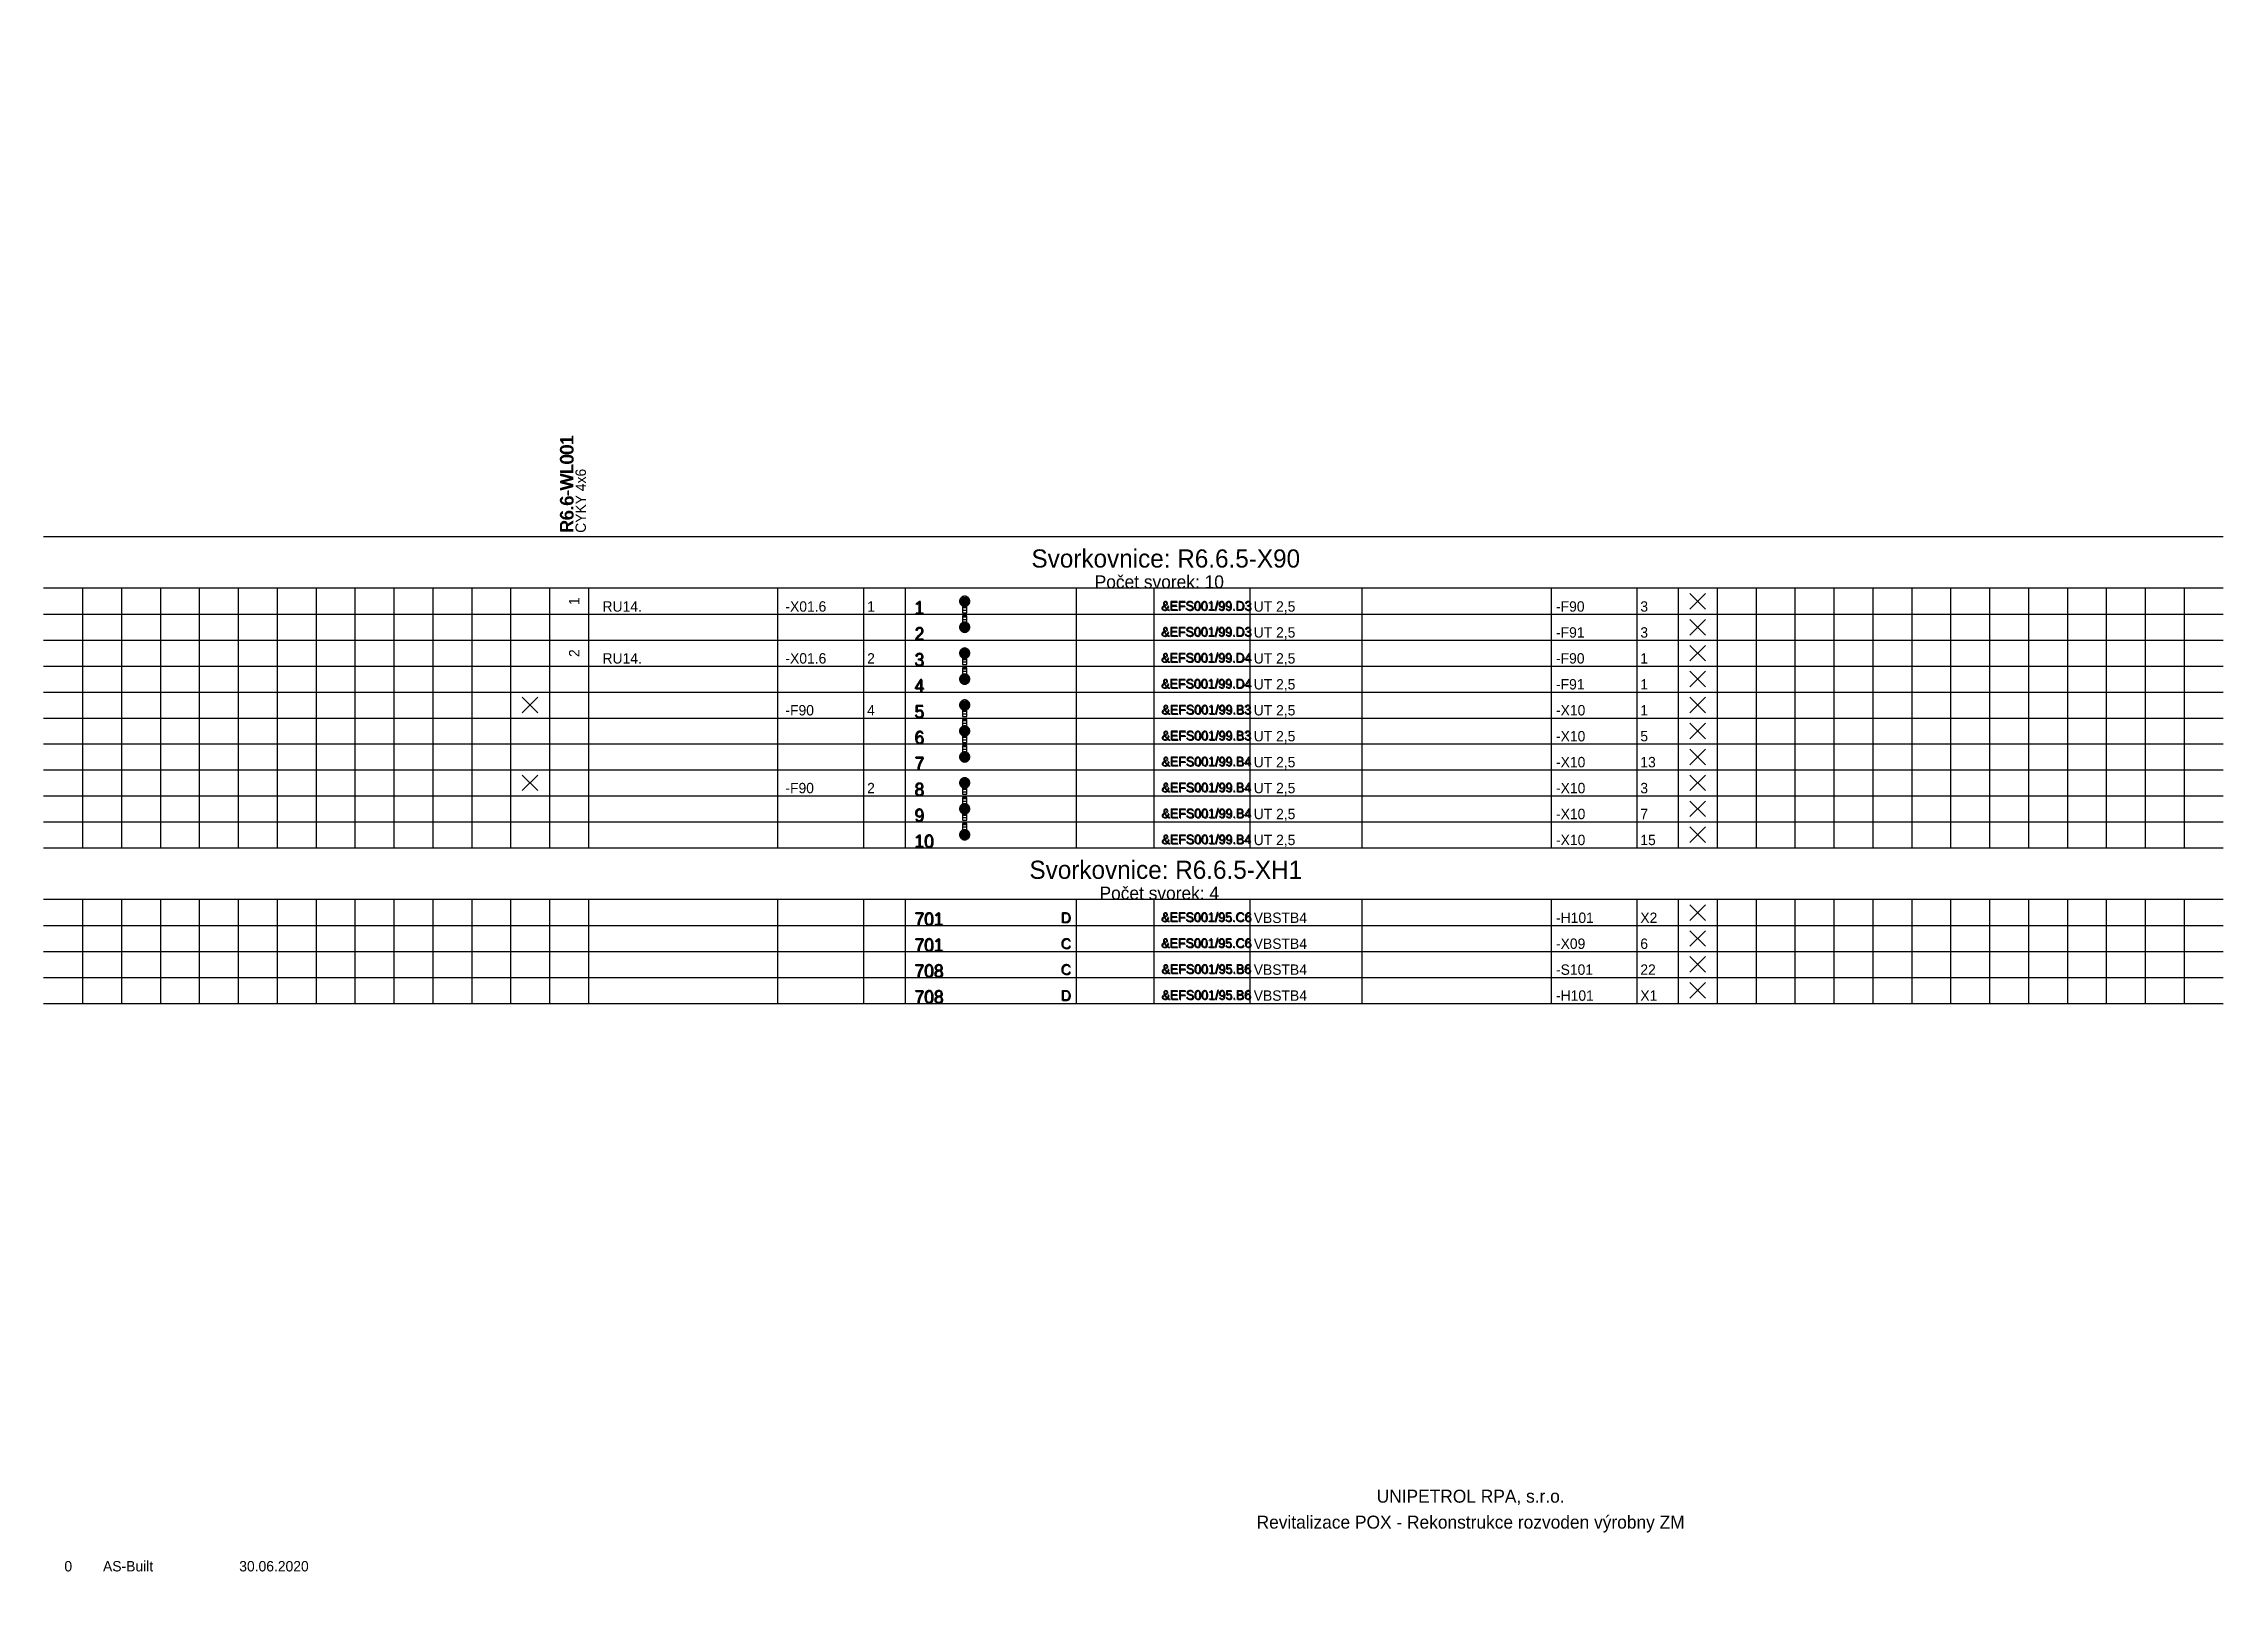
# Model space of a CAD drawing. Extents: x 0 to 420, y -1 to 300.
import ezdxf
from ezdxf.enums import TextEntityAlignment as Align

# ---------------------------------------------------------------- set-up
doc = ezdxf.new("R2010")
doc.units = 0
doc.header["$MEASUREMENT"] = 0
doc.linetypes.add('LTY1', pattern=[0])
for name, color, linetype in [('PEN1', 7, 'LTY1'), ('PEN2', 7, 'LTY1'), ('PEN4', 7, 'LTY1'), ('PEN5', 7, 'LTY1'), ('SYMBOL', 7, 'LTY1')]:
    doc.layers.add(name, color=color, linetype=linetype)
doc.styles.add('NORMSCHRIFT', font='normwin')

# ---------------------------------------------------------------- blocks, each defined once
blk = doc.blocks.new('_SS-BLOK-S')
at = {"layer": 'PEN5', "linetype": 'LTY1'}
for p, q in [((0, -5), (420, -5)), ((420, -15), (0, -15))]:
    blk.add_line(p, q, dxfattribs=at)
at = {"layer": 'PEN1', "style": 'NORMSCHRIFT', "flags": 8}
for tag in ['CODE_1', 'CODE_2', 'CODE_3', 'CODE_4']:
    blk.add_attdef(tag, text='', height=3.5, dxfattribs=at).set_placement((216.25, -11), align=Align.CENTER)
at = {"layer": 'PEN2', "style": 'NORMSCHRIFT', "flags": 8}
blk.add_attdef('CODE_307', text='', height=2.5, dxfattribs=at).set_placement((215, -15), align=Align.CENTER)
at = {"layer": 'PEN4', "style": 'NORMSCHRIFT', "flags": 9}
for tag in ['CODE_558', 'CODE_91']:
    blk.add_attdef(tag, (0, 0), '', height=3.5, dxfattribs=at)
blk = doc.blocks.new('_SS-VETA-S')
at = {"layer": 'PEN1', "linetype": 'LTY1'}
for p, q in [((7.5, 5), (7.5, 0)), ((15, 5), (15, 0)), ((22.5, 5), (22.5, 0)), ((30, 5), (30, 0)), ((37.5, 5), (37.5, 0)), ((45, 5), (45, 0)), ((52.5, 5), (52.5, 0)), ((60, 5), (60, 0)), ((67.5, 5), (67.5, 0)), ((75, 5), (75, 0)), ((82.5, 5), (82.5, 0)), ((90, 5), (90, 0)), ((97.5, 5), (97.5, 0)), ((141.5, 0), (141.5, 5)), ((158, 5), (158, 0)), ((199, 5), (199, 0)), ((214, 0), (214, 5)), ((232.5, 0), (232.5, 5)), ((290.5, 5), (290.5, 0)), ((307, 5), (307, 0)), ((322.5, 5), (322.5, 0)), ((330, 5), (330, 0)), ((337.5, 5), (337.5, 0)), ((345, 5), (345, 0)), ((352.5, 5), (352.5, 0)), ((360, 5), (360, 0)), ((367.5, 5), (367.5, 0)), ((375, 5), (375, 0)), ((382.5, 5), (382.5, 0)), ((390, 5), (390, 0)), ((390, 5), (390, 0)), ((397.5, 5), (397.5, 0)), ((405, 5), (405, 0)), ((412.5, 5), (412.5, 0)), ((0, 0), (420, 0))]:
    blk.add_line(p, q, dxfattribs=at)
at = {"layer": 'PEN5', "linetype": 'LTY1'}
for p, q in [((105, 5), (105, 0)), ((166, 5), (166, 0)), ((254, 5), (254, 0)), ((315, 5), (315, 0))]:
    blk.add_line(p, q, dxfattribs=at)
at = {"layer": 'PEN2', "style": 'NORMSCHRIFT', "flags": 8}
blk.add_attdef('CODE_21', (167.95, -0.1), '', height=2.5, dxfattribs=at)
at = {"layer": 'PEN4', "style": 'NORMSCHRIFT'}
for tag, p, height, flags in [('CODE_63', (0, 0), 3.5, 9), ('CODE_91', (0, 0), 3.5, 9), ('CODE_781', (0, 0), 3.5, 9), ('CODE_782', (0, 0), 3.5, 9), ('CODE_10003', (107.7, 0.5), 2, 8), ('CODE_10001', (107.7, 0.5), 2, 8), ('CODE_10002', (107.7, 0.5), 2, 8), ('CODE_10004', (142.95, 0.5), 2, 8), ('CODE_10021', (158.7, 0.5), 2, 8), ('CODE_41', (233.2, 0.5), 2, 8), ('CODE_11003', (255.95, 0.5), 2, 8), ('CODE_11001', (255.95, 0.5), 2, 8), ('CODE_11002', (255.95, 0.5), 2, 8), ('CODE_11004', (291.45, 0.5), 2, 8), ('CODE_11021', (307.7, 0.5), 2, 8)]:
    blk.add_attdef(tag, p, '', height=height, dxfattribs=dict(at, flags=flags))
at = {"layer": 'PEN4', "style": 'NORMSCHRIFT', "flags": 8}
blk.add_attdef('CODE_45', text='', height=2, dxfattribs=at).set_placement((198.1, 0.4), align=Align.RIGHT)
blk.add_attdef('CODE_10', text='', height=1.8, dxfattribs=at).set_placement((224.2, 0.6), align=Align.CENTER)
blk = doc.blocks.new('_SS-MUST3-S')
at = {"layer": 'PEN1', "linetype": 'LTY1'}
for p, q in [((-0.975, 0.075), (-1, 0)), ((-1, 0), (-0.975, -0.075)), ((-1, 0), (1, 0)), ((-0.95, 0.25), (-0.975, 0.15)), ((-0.975, 0.15), (-0.975, 0.075)), ((-0.925, 0.325), (-0.95, 0.25)), ((-0.95, 0.25), (0.95, 0.25)), ((-0.9, 0.4), (-0.925, 0.325)), ((-0.85, 0.5), (-0.9, 0.4)), ((-0.8, 0.55), (-0.85, 0.5)), ((-0.85, 0.5), (0.85, 0.5)), ((-0.75, 0.625), (-0.8, 0.55)), ((-0.7, 0.7), (-0.75, 0.625)), ((-0.625, 0.75), (-0.7, 0.7)), ((-0.55, 0.8), (-0.625, 0.75)), ((-0.625, 0.75), (0.625, 0.75)), ((-0.5, 0.85), (-0.55, 0.8)), ((-0.4, 0.9), (-0.5, 0.85)), ((-0.325, 0.925), (-0.4, 0.9)), ((-0.4, 0), (-0.4, -2.2)), ((0.4, 0), (-0.4, 0)), ((-0.25, 0.95), (-0.325, 0.925)), ((-0.15, 0.975), (-0.25, 0.95)), ((-0.075, 0.975), (-0.15, 0.975)), ((0, 1), (-0.075, 0.975)), ((0.075, 0.975), (0, 1)), ((0.15, 0.975), (0.075, 0.975)), ((0.25, 0.95), (0.15, 0.975)), ((0.325, 0.925), (0.25, 0.95)), ((0.4, 0.9), (0.325, 0.925)), ((0.5, 0.85), (0.4, 0.9)), ((0.4, -2.2), (0.4, 0)), ((0.55, 0.8), (0.5, 0.85)), ((0.625, 0.75), (0.55, 0.8)), ((0.7, 0.7), (0.625, 0.75)), ((0.75, 0.625), (0.7, 0.7)), ((0.8, 0.55), (0.75, 0.625)), ((0.85, 0.5), (0.8, 0.55)), ((0.9, 0.4), (0.85, 0.5)), ((0.925, 0.325), (0.9, 0.4)), ((0.95, 0.25), (0.925, 0.325)), ((0.975, 0.15), (0.95, 0.25)), ((0.975, 0.075), (0.975, 0.15)), ((1, 0), (0.975, 0.075)), ((0.975, -0.075), (1, 0)), ((-0.975, -0.075), (-0.975, -0.15)), ((-0.975, -0.15), (-0.95, -0.25)), ((-0.95, -0.25), (-0.925, -0.325)), ((-0.95, -0.25), (0.95, -0.25)), ((-0.925, -0.325), (-0.9, -0.4)), ((-0.9, -0.4), (-0.85, -0.5)), ((-0.85, -0.5), (-0.8, -0.55)), ((-0.85, -0.5), (0.85, -0.5)), ((-0.8, -0.55), (-0.75, -0.625)), ((-0.75, -0.625), (-0.7, -0.7)), ((-0.7, -0.7), (-0.625, -0.75)), ((-0.625, -0.75), (-0.55, -0.8)), ((-0.625, -0.75), (0.625, -0.75)), ((-0.55, -0.8), (-0.5, -0.85)), ((-0.5, -0.85), (-0.4, -0.9)), ((-0.4, -0.2), (0.4, -0.2)), ((-0.4, -0.7), (0.4, -0.7)), ((-0.4, -0.9), (-0.325, -0.925)), ((-0.4, -1.2), (0.4, -1.2)), ((-0.4, -1.7), (0.4, -1.7)), ((-0.4, -2.2), (0.4, -2.2)), ((-0.4, -2.2), (0.4, -2.2)), ((-0.325, -0.925), (-0.25, -0.95)), ((-0.25, -0.95), (-0.15, -0.975)), ((-0.15, -0.975), (-0.075, -0.975)), ((-0.075, -0.975), (0, -1)), ((0, -1), (0.075, -0.975)), ((0.075, -0.975), (0.15, -0.975)), ((0.15, -0.975), (0.25, -0.95)), ((0.25, -0.95), (0.325, -0.925)), ((0.325, -0.925), (0.4, -0.9)), ((0.4, -0.9), (0.5, -0.85)), ((0.5, -0.85), (0.55, -0.8)), ((0.55, -0.8), (0.625, -0.75)), ((0.625, -0.75), (0.7, -0.7)), ((0.7, -0.7), (0.75, -0.625)), ((0.75, -0.625), (0.8, -0.55)), ((0.8, -0.55), (0.85, -0.5)), ((0.85, -0.5), (0.9, -0.4)), ((0.9, -0.4), (0.925, -0.325)), ((0.925, -0.325), (0.95, -0.25)), ((0.95, -0.25), (0.975, -0.15)), ((0.975, -0.15), (0.975, -0.075))]:
    blk.add_line(p, q, dxfattribs=at)
blk = doc.blocks.new('_SS-MUST1-S')
at = {"layer": 'PEN1', "linetype": 'LTY1'}
for p, q in [((-0.975, 0.075), (-1, 0)), ((-1, 0), (-0.975, -0.075)), ((-1, 0), (1, 0)), ((-0.95, 0.25), (-0.975, 0.15)), ((-0.975, 0.15), (-0.975, 0.075)), ((-0.925, 0.325), (-0.95, 0.25)), ((-0.95, 0.25), (0.95, 0.25)), ((-0.9, 0.4), (-0.925, 0.325)), ((-0.85, 0.5), (-0.9, 0.4)), ((-0.8, 0.55), (-0.85, 0.5)), ((-0.85, 0.5), (0.85, 0.5)), ((-0.75, 0.625), (-0.8, 0.55)), ((-0.7, 0.7), (-0.75, 0.625)), ((-0.625, 0.75), (-0.7, 0.7)), ((-0.55, 0.8), (-0.625, 0.75)), ((-0.625, 0.75), (0.625, 0.75)), ((-0.5, 0.85), (-0.55, 0.8)), ((-0.4, 0.9), (-0.5, 0.85)), ((-0.4, 2.2), (-0.4, 0)), ((0.4, 2.2), (-0.4, 2.2)), ((-0.4, 2), (0.4, 2)), ((-0.4, 1.5), (0.4, 1.5)), ((-0.4, 1), (0.4, 1)), ((-0.325, 0.925), (-0.4, 0.9)), ((-0.4, 0.5), (0.4, 0.5)), ((-0.4, 0), (0.4, 0)), ((-0.4, 0), (0.4, 0)), ((-0.25, 0.95), (-0.325, 0.925)), ((-0.15, 0.975), (-0.25, 0.95)), ((-0.075, 0.975), (-0.15, 0.975)), ((0, 1), (-0.075, 0.975)), ((0.075, 0.975), (0, 1)), ((0.15, 0.975), (0.075, 0.975)), ((0.25, 0.95), (0.15, 0.975)), ((0.325, 0.925), (0.25, 0.95)), ((0.4, 0.9), (0.325, 0.925)), ((0.4, 0), (0.4, 2.2)), ((0.5, 0.85), (0.4, 0.9)), ((0.55, 0.8), (0.5, 0.85)), ((0.625, 0.75), (0.55, 0.8)), ((0.7, 0.7), (0.625, 0.75)), ((0.75, 0.625), (0.7, 0.7)), ((0.8, 0.55), (0.75, 0.625)), ((0.85, 0.5), (0.8, 0.55)), ((0.9, 0.4), (0.85, 0.5)), ((0.925, 0.325), (0.9, 0.4)), ((0.95, 0.25), (0.925, 0.325)), ((0.975, 0.15), (0.95, 0.25)), ((0.975, 0.075), (0.975, 0.15)), ((1, 0), (0.975, 0.075)), ((0.975, -0.075), (1, 0)), ((-0.975, -0.075), (-0.975, -0.15)), ((-0.975, -0.15), (-0.95, -0.25)), ((-0.95, -0.25), (-0.925, -0.325)), ((-0.95, -0.25), (0.95, -0.25)), ((-0.925, -0.325), (-0.9, -0.4)), ((-0.9, -0.4), (-0.85, -0.5)), ((-0.85, -0.5), (-0.8, -0.55)), ((-0.85, -0.5), (0.85, -0.5)), ((-0.8, -0.55), (-0.75, -0.625)), ((-0.75, -0.625), (-0.7, -0.7)), ((-0.7, -0.7), (-0.625, -0.75)), ((-0.625, -0.75), (-0.55, -0.8)), ((-0.625, -0.75), (0.625, -0.75)), ((-0.55, -0.8), (-0.5, -0.85)), ((-0.5, -0.85), (-0.4, -0.9)), ((-0.4, -0.9), (-0.325, -0.925)), ((-0.325, -0.925), (-0.25, -0.95)), ((-0.25, -0.95), (-0.15, -0.975)), ((-0.15, -0.975), (-0.075, -0.975)), ((-0.075, -0.975), (0, -1)), ((0, -1), (0.075, -0.975)), ((0.075, -0.975), (0.15, -0.975)), ((0.15, -0.975), (0.25, -0.95)), ((0.25, -0.95), (0.325, -0.925)), ((0.325, -0.925), (0.4, -0.9)), ((0.4, -0.9), (0.5, -0.85)), ((0.5, -0.85), (0.55, -0.8)), ((0.55, -0.8), (0.625, -0.75)), ((0.625, -0.75), (0.7, -0.7)), ((0.7, -0.7), (0.75, -0.625)), ((0.75, -0.625), (0.8, -0.55)), ((0.8, -0.55), (0.85, -0.5)), ((0.85, -0.5), (0.9, -0.4)), ((0.9, -0.4), (0.925, -0.325)), ((0.925, -0.325), (0.95, -0.25)), ((0.95, -0.25), (0.975, -0.15)), ((0.975, -0.15), (0.975, -0.075))]:
    blk.add_line(p, q, dxfattribs=at)
blk = doc.blocks.new('_SS-OZN-S')
at = {"layer": 'PEN4', "style": 'NORMSCHRIFT', "flags": 8}
blk.add_attdef('CODE_362', text='', height=2, rotation=90, dxfattribs=at).set_placement((-0.5, 2.5), align=Align.CENTER)
blk = doc.blocks.new('_SS-NEOZN-S')
at = {"layer": 'PEN2', "linetype": 'LTY1'}
for p, q in [((-4, 1), (-1, 4)), ((-4, 4), (-1, 1))]:
    blk.add_line(p, q, dxfattribs=at)
blk = doc.blocks.new('_SS-KAB-S')
at = {"layer": 'PEN2', "style": 'NORMSCHRIFT', "flags": 8}
blk.add_attdef('CODE_365', (-2.9, -9.35), '', height=2.5, rotation=90, dxfattribs=at)
at = {"layer": 'PEN4', "style": 'NORMSCHRIFT', "flags": 8}
blk.add_attdef('CODE_1003', (-0.5, -9.3), '', height=2, rotation=90, dxfattribs=at)
at = {"layer": 'PEN4', "style": 'NORMSCHRIFT', "flags": 9}
for tag in ['CODE_367', 'CODE_372', 'CODE_373']:
    blk.add_attdef(tag, (0, 0), '', height=3.5, dxfattribs=at)
blk = doc.blocks.new('_9-REV')
at = {"layer": 'PEN4', "style": 'NORMSCHRIFT', "flags": 8}
blk.add_attdef('CODE_12778', text='', height=2, dxfattribs=at).set_placement((-0.25, 0.5), align=Align.CENTER)
at = {"layer": 'PEN4', "style": 'NORMSCHRIFT'}
for tag, p, height, flags in [('CODE_5902', (0, 0), 3.5, 9), ('CODE_12783', (6.45, 0.5), 2, 8), ('CODE_12782', (32.7, 0.5), 2, 8)]:
    blk.add_attdef(tag, p, '', height=height, dxfattribs=dict(at, flags=flags))

msp = doc.modelspace()

# ---------------------------------------------------------------- block references
at = {"layer": 'SYMBOL'}
for name, p, values in [('_SS-KAB-S', (105, 215), {'CODE_365': 'R6.6-WL001', 'CODE_1003': 'CYKY 4x6'}), ('_SS-VETA-S', (0, 190), {'CODE_21': '1', 'CODE_10': '&EFS001/99.D3', 'CODE_10004': '-X01.6', 'CODE_10021': '1', 'CODE_11004': '-F90', 'CODE_11021': '3', 'CODE_41': 'UT 2,5'}), ('_SS-VETA-S', (0, 185), {'CODE_21': '2', 'CODE_10': '&EFS001/99.D3', 'CODE_11004': '-F91', 'CODE_11021': '3', 'CODE_41': 'UT 2,5'}), ('_SS-OZN-S', (103.75, 190), {'CODE_362': '1'}), ('_SS-VETA-S', (0, 180), {'CODE_21': '3', 'CODE_10': '&EFS001/99.D4', 'CODE_10004': '-X01.6', 'CODE_10021': '2', 'CODE_11004': '-F90', 'CODE_11021': '1', 'CODE_41': 'UT 2,5'}), ('_SS-OZN-S', (103.75, 180), {'CODE_362': '2'}), ('_SS-VETA-S', (0, 175), {'CODE_21': '4', 'CODE_10': '&EFS001/99.D4', 'CODE_11004': '-F91', 'CODE_11021': '1', 'CODE_41': 'UT 2,5'}), ('_SS-VETA-S', (0, 170), {'CODE_21': '5', 'CODE_10': '&EFS001/99.B3', 'CODE_10004': '-F90', 'CODE_10021': '4', 'CODE_11004': '-X10', 'CODE_11021': '1', 'CODE_41': 'UT 2,5'}), ('_SS-VETA-S', (0, 165), {'CODE_21': '6', 'CODE_10': '&EFS001/99.B3', 'CODE_11004': '-X10', 'CODE_11021': '5', 'CODE_41': 'UT 2,5'}), ('_SS-VETA-S', (0, 160), {'CODE_21': '7', 'CODE_10': '&EFS001/99.B4', 'CODE_11004': '-X10', 'CODE_11021': '13', 'CODE_41': 'UT 2,5'}), ('_SS-VETA-S', (0, 155), {'CODE_21': '8', 'CODE_10': '&EFS001/99.B4', 'CODE_10004': '-F90', 'CODE_10021': '2', 'CODE_11004': '-X10', 'CODE_11021': '3', 'CODE_41': 'UT 2,5'}), ('_SS-VETA-S', (0, 150), {'CODE_21': '9', 'CODE_10': '&EFS001/99.B4', 'CODE_11004': '-X10', 'CODE_11021': '7', 'CODE_41': 'UT 2,5'}), ('_SS-VETA-S', (0, 145), {'CODE_21': '10', 'CODE_10': '&EFS001/99.B4', 'CODE_11004': '-X10', 'CODE_11021': '15', 'CODE_41': 'UT 2,5'}), ('_SS-VETA-S', (0, 130), {'CODE_21': '701', 'CODE_45': 'D', 'CODE_10': '&EFS001/95.C6', 'CODE_11004': '-H101', 'CODE_11021': 'X2', 'CODE_41': 'VBSTB4'}), ('_SS-VETA-S', (0, 125), {'CODE_21': '701', 'CODE_45': 'C', 'CODE_10': '&EFS001/95.C6', 'CODE_11004': '-X09', 'CODE_11021': '6', 'CODE_41': 'VBSTB4'}), ('_SS-VETA-S', (0, 120), {'CODE_21': '708', 'CODE_45': 'C', 'CODE_10': '&EFS001/95.B6', 'CODE_11004': '-S101', 'CODE_11021': '22', 'CODE_41': 'VBSTB4'}), ('_SS-VETA-S', (0, 115), {'CODE_21': '708', 'CODE_45': 'D', 'CODE_10': '&EFS001/95.B6', 'CODE_11004': '-H101', 'CODE_11021': 'X1', 'CODE_41': 'VBSTB4'}), ('_9-REV', (5, 5), {'CODE_12778': '0', 'CODE_12783': 'AS-Built', 'CODE_12782': '30.06.2020'})]:
    msp.add_blockref(name, p, dxfattribs=at).add_auto_attribs(values)
for name, p in [('_SS-BLOK-S', (0, 210)), ('_SS-MUST3-S', (177.5, 192.5)), ('_SS-NEOZN-S', (321.25, 190)), ('_SS-MUST1-S', (177.5, 187.5)), ('_SS-NEOZN-S', (321.25, 185)), ('_SS-MUST3-S', (177.5, 182.5)), ('_SS-NEOZN-S', (321.25, 180)), ('_SS-MUST1-S', (177.5, 177.5)), ('_SS-NEOZN-S', (321.25, 175)), ('_SS-NEOZN-S', (96.25, 170)), ('_SS-MUST3-S', (177.5, 172.5)), ('_SS-NEOZN-S', (321.25, 170)), ('_SS-MUST1-S', (177.5, 167.5)), ('_SS-MUST3-S', (177.5, 167.5)), ('_SS-NEOZN-S', (321.25, 165)), ('_SS-MUST1-S', (177.5, 162.5)), ('_SS-NEOZN-S', (321.25, 160)), ('_SS-NEOZN-S', (96.25, 155)), ('_SS-MUST3-S', (177.5, 157.5)), ('_SS-NEOZN-S', (321.25, 155)), ('_SS-MUST1-S', (177.5, 152.5)), ('_SS-MUST3-S', (177.5, 152.5)), ('_SS-NEOZN-S', (321.25, 150)), ('_SS-MUST1-S', (177.5, 147.5)), ('_SS-NEOZN-S', (321.25, 145)), ('_SS-BLOK-S', (0, 150)), ('_SS-NEOZN-S', (321.25, 130)), ('_SS-NEOZN-S', (321.25, 125)), ('_SS-NEOZN-S', (321.25, 120)), ('_SS-NEOZN-S', (321.25, 115))]:
    msp.add_blockref(name, p, dxfattribs=at)

# ---------------------------------------------------------------- texts
at = {"layer": 'PEN1', "style": 'NORMSCHRIFT'}
for s, p in [('Svorkovnice: R6.6.5-X90', (216.25, 199)), ('Svorkovnice: R6.6.5-XH1', (216.25, 139))]:
    msp.add_text(s, height=3.5, dxfattribs=at).set_placement(p, align=Align.CENTER)
at = {"layer": 'PEN2', "style": 'NORMSCHRIFT'}
for p in [(102, 205.75), (102.1, 205.85)]:
    msp.add_text('R6.6-WL001', height=2.5, rotation=90, dxfattribs=at).set_placement(p)
for s, p in [('Počet svorek: 10', (215, 195)), ('Počet svorek: 4', (215, 135)), ('UNIPETROL RPA, s.r.o.', (275, 18.75)), ('Revitalizace POX - Rekonstrukce rozvoden výrobny ZM', (275, 13.75))]:
    msp.add_text(s, height=2.5, dxfattribs=at).set_placement(p, align=Align.CENTER)
for s, p in [('1', (167.75, 190)), ('1', (167.85, 190.1)), ('2', (167.75, 185)), ('2', (167.85, 185.1)), ('3', (167.75, 180)), ('3', (167.85, 180.1)), ('4', (167.75, 175)), ('4', (167.85, 175.1)), ('5', (167.75, 170)), ('5', (167.85, 170.1)), ('6', (167.75, 165)), ('6', (167.85, 165.1)), ('7', (167.75, 160)), ('7', (167.85, 160.1)), ('8', (167.75, 155)), ('8', (167.85, 155.1)), ('9', (167.75, 150)), ('9', (167.85, 150.1)), ('10', (167.75, 145)), ('10', (167.85, 145.1)), ('701', (167.75, 130)), ('701', (167.85, 130.1)), ('701', (167.75, 125)), ('701', (167.85, 125.1)), ('708', (167.75, 120)), ('708', (167.85, 120.1)), ('708', (167.75, 115)), ('708', (167.85, 115.1))]:
    msp.add_text(s, height=2.5, dxfattribs=at).set_placement(p)
at = {"layer": 'PEN4', "style": 'NORMSCHRIFT'}
for p in [(107.7, 190.5), (107.7, 180.5)]:
    msp.add_text('RU14.', height=2, dxfattribs=at).set_placement(p)
for s, p in [('&EFS001/99.D3', (224, 190.7)), ('&EFS001/99.D3', (224.1, 190.8)), ('&EFS001/99.D3', (224, 185.7)), ('&EFS001/99.D3', (224.1, 185.8)), ('&EFS001/99.D4', (224, 180.7)), ('&EFS001/99.D4', (224.1, 180.8)), ('&EFS001/99.D4', (224, 175.7)), ('&EFS001/99.D4', (224.1, 175.8)), ('&EFS001/99.B3', (224, 170.7)), ('&EFS001/99.B3', (224.1, 170.8)), ('&EFS001/99.B3', (224, 165.7)), ('&EFS001/99.B3', (224.1, 165.8)), ('&EFS001/99.B4', (224, 160.7)), ('&EFS001/99.B4', (224.1, 160.8)), ('&EFS001/99.B4', (224, 155.7)), ('&EFS001/99.B4', (224.1, 155.8)), ('&EFS001/99.B4', (224, 150.7)), ('&EFS001/99.B4', (224.1, 150.8)), ('&EFS001/99.B4', (224, 145.7)), ('&EFS001/99.B4', (224.1, 145.8)), ('&EFS001/95.C6', (224, 130.7)), ('&EFS001/95.C6', (224.1, 130.8)), ('&EFS001/95.C6', (224, 125.7)), ('&EFS001/95.C6', (224.1, 125.8)), ('&EFS001/95.B6', (224, 120.7)), ('&EFS001/95.B6', (224.1, 120.8)), ('&EFS001/95.B6', (224.1, 115.8)), ('&EFS001/95.B6', (224, 115.7))]:
    msp.add_text(s, height=1.8, dxfattribs=at).set_placement(p, align=Align.CENTER)
for s, p in [('D', (197.9, 130.5)), ('D', (198, 130.6)), ('C', (197.9, 125.5)), ('C', (198, 125.6)), ('C', (197.9, 120.5)), ('C', (198, 120.6)), ('D', (197.9, 115.5)), ('D', (198, 115.6))]:
    msp.add_text(s, height=2, dxfattribs=at).set_placement(p, align=Align.RIGHT)

doc.saveas('drawing.dxf')
